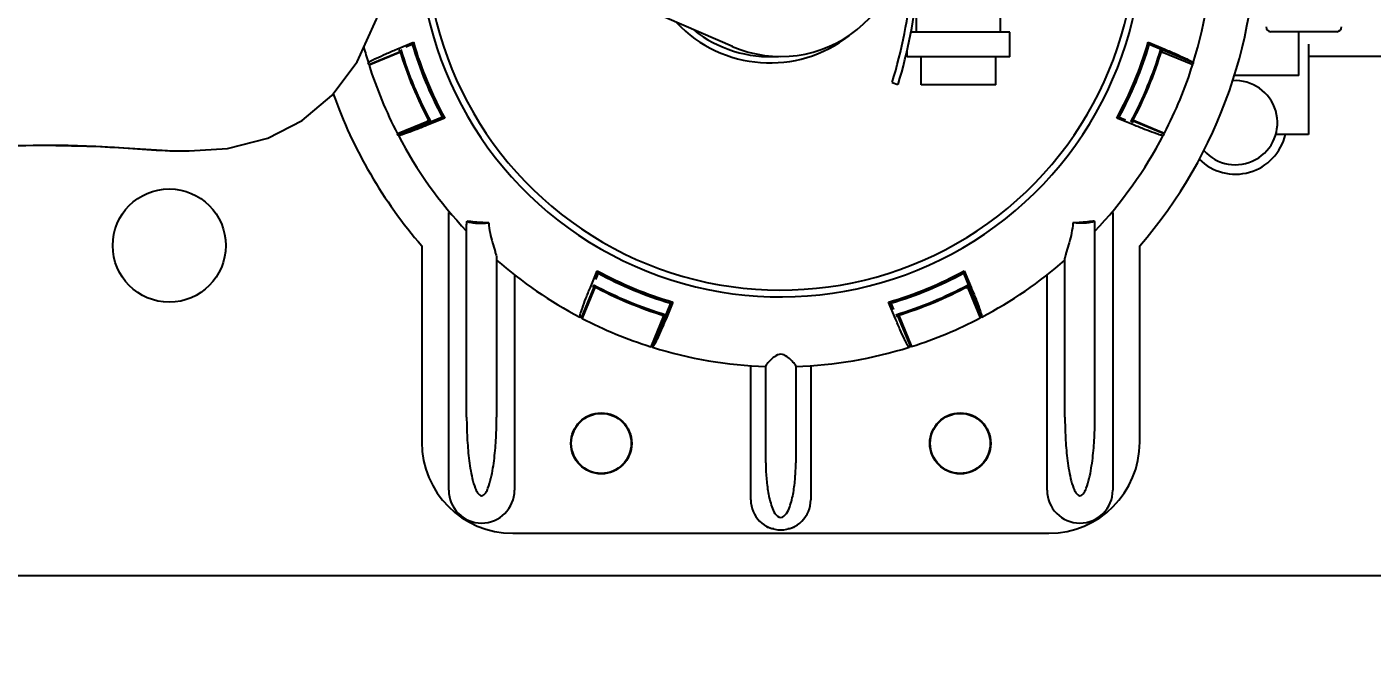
# Model space of a CAD drawing. Header units: millimetres. Extents: x 9130 to 9550, y -18883 to -17651.
# Drawn here: x 9354.959 to 9356.386, y -18047.655 to -18046.975 of the extents above; entities that cross this region are included whole.
import ezdxf

# ---------------------------------------------------------------- set-up
doc = ezdxf.new("R2010")
doc.units = ezdxf.units.MM
for name, color, linetype in [('2588541_VG10DXF_CONTINUOUS_LINE', 7, 'Continuous'), ('2706792_BM03DXF_CONTINUOUS_LINE', 7, 'Continuous'), ('2706792_BM04DXF_CONTINUOUS_LINE', 7, 'Continuous'), ('3570570_DXF_CONTINUOUS_LINE', 7, 'Continuous'), ('3583940_CP01DXF_CONTINUOUS_LINE', 7, 'Continuous'), ('3583940_CP03DXF_CONTINUOUS_LINE', 7, 'Continuous'), ('3884027_DKREDXF_CONTINUOUS_LINE', 7, 'Continuous'), ('5D1026_DKVG0DXF_CONTINUOUS_LINE', 7, 'Continuous')]:
    doc.layers.add(name, color=color, linetype=linetype)
doc.styles.add('KOTE ZA MONNTAZU', font='simplex.shx', dxfattribs={"width": 0.7, "oblique": 8, "height": 3})
doc.dimstyles.new('KOTE ZA MONTAZU u cm', dxfattribs={"dimscale": 0, "dimtxt": 1.5, "dimasz": 1.5, "dimexe": 0.8, "dimexo": 0.1, "dimgap": 1, "dimtad": 1, "dimdec": 1, "dimlfac": 10, "dimzin": 12, "dimdsep": 46, "dimtxsty": 'KOTE ZA MONNTAZU', "dimcen": 1.5, "dimclrt": 1, "dimadec": 0, "dimazin": 0, "dimtfac": 1, "dimtdec": 1, "dimtmove": 0, "dimatfit": 3, "dimfxl": 1, "dimtolj": 2, "dimtzin": 0, "dimarcsym": 0})

# ---------------------------------------------------------------- blocks, each defined once
blk = doc.blocks.new('*D1102')
at = {"color": 0, "lineweight": -2, "transparency": 16777216}
for p, q in [((9345.4099, -18047.6265), (9345.4099, -18048.7074)), ((9359.4099, -18047.6265), (9359.4099, -18048.7074)), ((9346.0099, -18048.5074), (9358.8099, -18048.5074))]:
    blk.add_line(p, q, dxfattribs=at)
at = {"color": 0, "transparency": 16777216}
for points in [[(9346.0099, -18048.4074), (9346.0099, -18048.6074), (9345.4099, -18048.5074)], [(9358.8099, -18048.4074), (9358.8099, -18048.6074), (9359.4099, -18048.5074)]]:
    blk.add_solid(points, dxfattribs=at)
at = {"layer": 'Defpoints', "color": 0, "transparency": 16777216}
for p in [(9345.4099, -18047.5265), (9359.4099, -18047.5265), (9359.4099, -18048.5074)]:
    blk.add_point(p, dxfattribs=at)
at = {"color": 1, "transparency": 16777216, "insert": (9352.4099, -18047.7074), "char_height": 3, "width": 6.923188, "attachment_point": 5, "style": 'KOTE ZA MONNTAZU'}
blk.add_mtext('\\A2;{\\H0.4x;140 cm}', dxfattribs=at)

msp = doc.modelspace()

# ---------------------------------------------------------------- linework, layer by layer
at = {"layer": '2588541_VG10DXF_CONTINUOUS_LINE', "color": 7, "linetype": 'Continuous'}
msp.add_line((9355.1302, -18047.1062), (9355.131, -18047.1062), dxfattribs=at)
for points in [[(9355.131, -18047.1062), (9355.1716, -18047.1034), (9355.2146, -18047.0927), (9355.2511, -18047.074), (9355.2825, -18047.0474), (9355.3092, -18047.0117), (9355.33, -18046.9664), (9355.3437, -18046.9121), (9355.3494, -18046.8574)], [(9354.9731, -18047.1), (9355.0387, -18047.1015), (9355.1081, -18047.1058), (9355.1302, -18047.1062)]]:
    msp.add_lwpolyline(points, dxfattribs=at)
msp.add_open_spline([(9354.9117, -18047.101), (9354.9322, -18047.1008), (9354.9526, -18047.1003), (9354.9731, -18047.1)], degree=3, dxfattribs=at)
msp.add_open_spline([(9354.9731, -18047.1), (9354.9993, -18047.0998), (9355.0517, -18047.1015), (9355.104, -18047.1064), (9355.1302, -18047.1062)], degree=3, knots=[0, 0, 0, 0, 0.499936, 1, 1, 1, 1], dxfattribs=at)
at = {"layer": '2706792_BM03DXF_CONTINUOUS_LINE', "color": 7, "linetype": 'Continuous'}
msp.add_line((9355.7075, -18046.9954), (9355.575, -18046.938), dxfattribs=at)
msp.add_arc((9355.7589, -18046.8765), 0.1295, 246.6075, 11.0337, dxfattribs=at)
at = {"layer": '2706792_BM04DXF_CONTINUOUS_LINE', "color": 7, "linetype": 'Continuous'}
msp.add_line((9356.3189, -18047.0057), (9358.721, -18047.0057), dxfattribs=at)
at = {"layer": '3570570_DXF_CONTINUOUS_LINE', "color": 7, "linetype": 'Continuous'}
msp.add_line((9359.4099, -18047.5565), (9345.4099, -18047.5565), dxfattribs=at)
msp.add_circle((9355.1099, -18047.2065), 0.06, dxfattribs=at)
at = {"layer": '3583940_CP01DXF_CONTINUOUS_LINE', "color": 6, "linetype": 'Continuous'}
for p, q in [((9355.3513, -18046.9983), (9355.369, -18046.991)), ((9355.369, -18046.991), (9355.3678, -18046.9934)), ((9356.1488, -18046.991), (9356.15, -18046.9934)), ((9356.1488, -18046.991), (9356.1665, -18046.9983)), ((9355.3217, -18047.0145), (9355.3544, -18047.0009)), ((9355.3219, -18047.015), (9355.3546, -18047.0014)), ((9355.3547, -18047.0018), (9355.322, -18047.0153)), ((9355.354, -18046.9995), (9355.3546, -18047.0014)), ((9355.3547, -18047.0018), (9355.355, -18047.0026)), ((9355.355, -18047.0026), (9355.3552, -18047.0025)), ((9355.3678, -18046.9934), (9355.361, -18046.9962)), ((9356.1967, -18047.0127), (9356.15, -18046.9934)), ((9356.1626, -18047.0025), (9356.1628, -18047.0026)), ((9356.1628, -18047.0026), (9356.1634, -18047.0009)), ((9356.1634, -18047.0009), (9356.1638, -18046.9995)), ((9356.1634, -18047.0009), (9356.1961, -18047.0145)), ((9355.3219, -18047.015), (9355.3211, -18047.0127)), ((9356.1967, -18047.0127), (9356.1961, -18047.0145)), ((9355.3849, -18047.0745), (9355.3522, -18047.0881)), ((9355.3997, -18047.0704), (9355.353, -18047.0897)), ((9355.3846, -18047.0728), (9355.3841, -18047.073)), ((9355.3841, -18047.073), (9355.3856, -18047.0758)), ((9355.4022, -18047.0713), (9355.3845, -18047.0786)), ((9355.4022, -18047.0713), (9355.3997, -18047.0704)), ((9356.1156, -18047.0713), (9356.1181, -18047.0704)), ((9356.1333, -18047.0786), (9356.1156, -18047.0713)), ((9356.1181, -18047.0704), (9356.1249, -18047.0732)), ((9356.1322, -18047.0758), (9356.1329, -18047.0745)), ((9356.1331, -18047.074), (9356.1337, -18047.073)), ((9356.1337, -18047.073), (9356.1332, -18047.0728)), ((9356.1333, -18047.0737), (9356.166, -18047.0873)), ((9355.353, -18047.0897), (9355.3522, -18047.0881)), ((9356.1656, -18047.0881), (9356.1648, -18047.0897)), ((9356.166, -18047.0873), (9356.1659, -18047.0876)), ((9355.4065, -18047.4658), (9355.4065, -18047.1714)), ((9356.1113, -18047.1714), (9356.1113, -18047.4658)), ((9355.4255, -18047.3885), (9355.4255, -18047.1845)), ((9356.0923, -18047.3885), (9356.0923, -18047.1845)), ((9355.3779, -18047.2067), (9355.3779, -18047.415)), ((9355.4573, -18047.2197), (9355.4573, -18047.3885)), ((9356.0605, -18047.3885), (9356.0605, -18047.2197)), ((9356.1399, -18047.415), (9356.1399, -18047.2067)), ((9355.5568, -18047.2509), (9355.5641, -18047.2332)), ((9355.5641, -18047.2332), (9355.565, -18047.2357)), ((9355.9537, -18047.2332), (9355.9528, -18047.2357)), ((9355.9537, -18047.2332), (9355.961, -18047.2509)), ((9355.4763, -18047.2375), (9355.4763, -18047.4658)), ((9355.565, -18047.2357), (9355.5622, -18047.2425)), ((9355.9528, -18047.2357), (9355.9721, -18047.2824)), ((9356.0415, -18047.4658), (9356.0415, -18047.2375)), ((9355.5617, -18047.2509), (9355.5481, -18047.2836)), ((9355.5614, -18047.2507), (9355.5624, -18047.2513)), ((9355.5624, -18047.2513), (9355.5626, -18047.2508)), ((9355.9551, -18047.2508), (9355.9554, -18047.2513)), ((9355.9554, -18047.2513), (9355.9569, -18047.2505)), ((9355.9569, -18047.2505), (9355.9582, -18047.2498)), ((9355.9569, -18047.2505), (9355.9705, -18047.2832)), ((9355.642, -18047.2676), (9355.6227, -18047.3143)), ((9355.6444, -18047.2664), (9355.6371, -18047.2841)), ((9355.6444, -18047.2664), (9355.642, -18047.2676)), ((9355.8807, -18047.2841), (9355.8734, -18047.2664)), ((9355.8734, -18047.2664), (9355.8758, -18047.2676)), ((9355.8758, -18047.2676), (9355.8786, -18047.2744)), ((9355.5473, -18047.2832), (9355.5457, -18047.2824)), ((9355.5481, -18047.2836), (9355.5478, -18047.2835)), ((9355.6345, -18047.281), (9355.6209, -18047.3137)), ((9355.6331, -18047.2799), (9355.6328, -18047.2804)), ((9355.6328, -18047.2804), (9355.6345, -18047.281)), ((9355.6345, -18047.281), (9355.6359, -18047.2814)), ((9355.8819, -18047.2814), (9355.8838, -18047.2808)), ((9355.8969, -18047.3137), (9355.8833, -18047.281)), ((9355.8974, -18047.3135), (9355.8838, -18047.2808)), ((9355.8842, -18047.2807), (9355.885, -18047.2804)), ((9355.8842, -18047.2807), (9355.8977, -18047.3134)), ((9355.885, -18047.2804), (9355.8848, -18047.2802)), ((9355.9721, -18047.2824), (9355.9705, -18047.2832)), ((9355.6227, -18047.3143), (9355.6209, -18047.3137)), ((9355.8974, -18047.3135), (9355.8951, -18047.3143)), ((9355.7272, -18047.4761), (9355.7272, -18047.3339)), ((9355.743, -18047.437), (9355.743, -18047.3341)), ((9355.7748, -18047.3341), (9355.7748, -18047.437)), ((9355.7907, -18047.3339), (9355.7907, -18047.4761)), ((9355.4744, -18047.5115), (9356.0434, -18047.5115))]:
    msp.add_line(p, q, dxfattribs=at)
at = {"layer": '3583940_CP01DXF_CONTINUOUS_LINE', "color": 7, "linetype": 'Continuous'}
for p, q in [((9356.1331, -18047.074), (9356.1329, -18047.0745)), ((9356.1656, -18047.0881), (9356.1329, -18047.0745)), ((9356.1659, -18047.0876), (9356.1331, -18047.074)), ((9356.1656, -18047.0881), (9356.1659, -18047.0876)), ((9355.4065, -18047.1714), (9355.4093, -18047.1732)), ((9356.1089, -18047.1726), (9356.1113, -18047.1714)), ((9355.5473, -18047.2832), (9355.5609, -18047.2505)), ((9355.5478, -18047.2835), (9355.5614, -18047.2507)), ((9355.5614, -18047.2507), (9355.5609, -18047.2505)), ((9355.5473, -18047.2832), (9355.5478, -18047.2835))]:
    msp.add_line(p, q, dxfattribs=at)
at = {"layer": '3583940_CP01DXF_CONTINUOUS_LINE', "color": 6, "linetype": 'Continuous'}
for centre, radius in [((9355.5684, -18047.4162), 0.0323), ((9355.5684, -18047.4162), 0.0318), ((9355.9494, -18047.4162), 0.0323), ((9355.9494, -18047.4162), 0.0318)]:
    msp.add_circle(centre, radius, dxfattribs=at)
for centre, radius, start, end in [((9355.7589, -18046.8765), 0.4585, 342.7158, 17.2842), ((9355.7589, -18046.8765), 0.3844, 178.0516, 10.4197), ((9355.7589, -18046.8765), 0.3772, 178.2826, 9.2789), ((9355.7589, -18046.8765), 0.5042, 319.0837, 2.5314), ((9355.7589, -18046.8765), 0.4064, 196.3601, 208.6399), ((9355.7589, -18046.8765), 0.4064, 331.3601, 343.6399), ((9355.7589, -18046.8765), 0.4585, 195.109, 197.2842), ((9355.7589, -18046.8765), 0.4082, 196.6395, 208.3605), ((9355.7589, -18046.8765), 0.4082, 331.6395, 343.3605), ((9355.7589, -18046.8765), 0.4585, 197.6255, 207.4814), ((9355.7589, -18046.8765), 0.4585, 332.6255, 342.4814), ((9355.7589, -18046.8765), 0.5042, 199.5889, 220.9163), ((9355.7589, -18046.8765), 0.4585, 207.7158, 223.3523), ((9355.7589, -18046.8765), 0.4585, 316.6477, 332.2842), ((9355.7589, -18046.8765), 0.4585, 228.8605, 242.2842), ((9355.7589, -18046.8765), 0.4064, 241.3601, 253.6399), ((9355.7589, -18046.8765), 0.4064, 286.3601, 298.6399), ((9355.7589, -18046.8765), 0.4585, 297.7158, 311.1395), ((9355.7589, -18046.8765), 0.4082, 241.6395, 253.3605), ((9355.7589, -18046.8765), 0.4082, 286.6395, 298.3605), ((9355.7589, -18046.8765), 0.4232, 241.9038, 242.1003), ((9355.7589, -18046.8765), 0.4585, 242.6255, 252.4814), ((9355.7589, -18046.8765), 0.4585, 287.6255, 297.4814), ((9355.7589, -18046.8765), 0.4585, 252.7158, 268.0157), ((9355.7589, -18046.8765), 0.4585, 271.9843, 287.2842), ((9355.4744, -18047.415), 0.0965, 180, 270), ((9356.0434, -18047.415), 0.0965, 270, 0), ((9355.4414, -18047.4658), 0.0349, 180, 0), ((9355.7589, -18047.4761), 0.0318, 180, 0), ((9356.0764, -18047.4658), 0.0349, 180, 0)]:
    msp.add_arc(centre, radius, start, end, dxfattribs=at)
for points, knots in [([(9355.3211, -18047.0127), (9355.3211, -18047.0125), (9355.3221, -18047.0118), (9355.3235, -18047.0109), (9355.3264, -18047.0094), (9355.3317, -18047.0068), (9355.3402, -18047.003), (9355.3473, -18046.9999), (9355.3513, -18046.9983)], [0, 0, 0, 0, 0.022643, 0.081013, 0.174063, 0.298348, 0.620774, 1, 1, 1, 1]), ([(9355.3545, -18046.9992), (9355.3544, -18046.9992), (9355.3542, -18046.9993), (9355.354, -18046.9995), (9355.354, -18046.9995)], [0, 0, 0, 0, 0.719508, 1, 1, 1, 1]), ([(9356.1638, -18046.9995), (9356.1638, -18046.9995), (9356.1636, -18046.9993), (9356.1635, -18046.9993), (9356.1633, -18046.9992)], [0, 0, 0, 0, 0.279611, 1, 1, 1, 1]), ([(9356.1665, -18046.9983), (9356.1705, -18046.9999), (9356.1776, -18047.003), (9356.1861, -18047.0068), (9356.1914, -18047.0094), (9356.1943, -18047.0109), (9356.1957, -18047.0118), (9356.1967, -18047.0125), (9356.1967, -18047.0127)], [0, 0, 0, 0, 0.379225, 0.701653, 0.825945, 0.918988, 0.97736, 1, 1, 1, 1]), ([(9355.3856, -18047.0758), (9355.3856, -18047.0759), (9355.3859, -18047.0758), (9355.3861, -18047.0758), (9355.3862, -18047.0757)], [0, 0, 0, 0, 0.278897, 1, 1, 1, 1]), ([(9356.1316, -18047.0757), (9356.1318, -18047.0758), (9356.1319, -18047.0758), (9356.1322, -18047.0758), (9356.1322, -18047.0758)], [0, 0, 0, 0, 0.719063, 1, 1, 1, 1]), ([(9355.3845, -18047.0786), (9355.3806, -18047.0802), (9355.3734, -18047.0831), (9355.3647, -18047.0864), (9355.3591, -18047.0883), (9355.356, -18047.0894), (9355.3544, -18047.0896), (9355.3532, -18047.0899), (9355.353, -18047.0897)], [0, 0, 0, 0, 0.379225, 0.701653, 0.825945, 0.918988, 0.97736, 1, 1, 1, 1]), ([(9356.1648, -18047.0897), (9356.1647, -18047.0899), (9356.1634, -18047.0896), (9356.1618, -18047.0894), (9356.1587, -18047.0883), (9356.1531, -18047.0864), (9356.1444, -18047.0831), (9356.1372, -18047.0802), (9356.1333, -18047.0786)], [0, 0, 0, 0, 0.022643, 0.081015, 0.174065, 0.298351, 0.620777, 1, 1, 1, 1]), ([(9355.4259, -18047.1805), (9355.4268, -18047.1812), (9355.4299, -18047.182), (9355.4375, -18047.183), (9355.4442, -18047.183), (9355.4489, -18047.1825)], [0, 0, 0, 0, 0.145206, 0.393776, 1, 1, 1, 1]), ([(9355.4489, -18047.1825), (9355.4469, -18047.1824), (9355.4392, -18047.182), (9355.4315, -18047.1813), (9355.4259, -18047.1805)], [0, 0, 0, 0, 0.266512, 1, 1, 1, 1]), ([(9355.4489, -18047.1825), (9355.4491, -18047.1861), (9355.4501, -18047.1932), (9355.4527, -18047.2032), (9355.4551, -18047.211), (9355.4567, -18047.2164), (9355.4573, -18047.2187), (9355.4573, -18047.2197)], [0, 0, 0, 0, 0.284455, 0.558736, 0.811755, 0.920206, 1, 1, 1, 1]), ([(9356.0689, -18047.1825), (9356.0687, -18047.1861), (9356.0677, -18047.1932), (9356.0651, -18047.2032), (9356.0627, -18047.211), (9356.0611, -18047.2164), (9356.0605, -18047.2187), (9356.0605, -18047.2197)], [0, 0, 0, 0, 0.284455, 0.558736, 0.811755, 0.920206, 1, 1, 1, 1]), ([(9356.0919, -18047.1805), (9356.091, -18047.1812), (9356.0879, -18047.182), (9356.0803, -18047.183), (9356.0736, -18047.183), (9356.0689, -18047.1825)], [0, 0, 0, 0, 0.145206, 0.393776, 1, 1, 1, 1]), ([(9356.0919, -18047.1805), (9356.0902, -18047.1807), (9356.0825, -18047.1817), (9356.0748, -18047.1822), (9356.0689, -18047.1825)], [0, 0, 0, 0, 0.229669, 1, 1, 1, 1]), ([(9355.5457, -18047.2824), (9355.5454, -18047.2822), (9355.5458, -18047.281), (9355.546, -18047.2794), (9355.5471, -18047.2763), (9355.549, -18047.2707), (9355.5522, -18047.262), (9355.5552, -18047.2548), (9355.5568, -18047.2509)], [0, 0, 0, 0, 0.022643, 0.081015, 0.174065, 0.298351, 0.620777, 1, 1, 1, 1]), ([(9355.5597, -18047.2492), (9355.5596, -18047.2493), (9355.5596, -18047.2495), (9355.5596, -18047.2498), (9355.5596, -18047.2498)], [0, 0, 0, 0, 0.719508, 1, 1, 1, 1]), ([(9355.9582, -18047.2498), (9355.9583, -18047.2498), (9355.9582, -18047.2495), (9355.9582, -18047.2493), (9355.9581, -18047.2492)], [0, 0, 0, 0, 0.278897, 1, 1, 1, 1]), ([(9355.961, -18047.2509), (9355.9626, -18047.2548), (9355.9656, -18047.262), (9355.9688, -18047.2707), (9355.9707, -18047.2763), (9355.9718, -18047.2794), (9355.972, -18047.281), (9355.9724, -18047.2822), (9355.9721, -18047.2824)], [0, 0, 0, 0, 0.379225, 0.701653, 0.825945, 0.918988, 0.97736, 1, 1, 1, 1]), ([(9355.6371, -18047.2841), (9355.6355, -18047.2881), (9355.6324, -18047.2952), (9355.6286, -18047.3037), (9355.626, -18047.309), (9355.6245, -18047.3119), (9355.6236, -18047.3133), (9355.6229, -18047.3143), (9355.6227, -18047.3143)], [0, 0, 0, 0, 0.379225, 0.701653, 0.825945, 0.918988, 0.97736, 1, 1, 1, 1]), ([(9355.6359, -18047.2814), (9355.6359, -18047.2814), (9355.6361, -18047.2812), (9355.6362, -18047.281), (9355.6362, -18047.2809)], [0, 0, 0, 0, 0.27875, 1, 1, 1, 1]), ([(9355.8951, -18047.3143), (9355.8949, -18047.3143), (9355.8942, -18047.3133), (9355.8933, -18047.3119), (9355.8918, -18047.309), (9355.8892, -18047.3037), (9355.8854, -18047.2952), (9355.8823, -18047.2881), (9355.8807, -18047.2841)], [0, 0, 0, 0, 0.022643, 0.081013, 0.174063, 0.298348, 0.620774, 1, 1, 1, 1]), ([(9355.8816, -18047.2809), (9355.8817, -18047.281), (9355.8817, -18047.2812), (9355.8819, -18047.2814), (9355.8819, -18047.2814)], [0, 0, 0, 0, 0.719508, 1, 1, 1, 1]), ([(9355.7748, -18047.3341), (9355.7748, -18047.3332), (9355.7729, -18047.3312), (9355.77, -18047.328), (9355.7655, -18047.324), (9355.7589, -18047.3204), (9355.7523, -18047.324), (9355.7478, -18047.328), (9355.7449, -18047.3312), (9355.743, -18047.3332), (9355.743, -18047.3341)], [0, 0, 0, 0, 0.063297, 0.178063, 0.327038, 0.499976, 0.672946, 0.821925, 0.936692, 1, 1, 1, 1]), ([(9355.4255, -18047.3885), (9355.4255, -18047.3957), (9355.4259, -18047.4102), (9355.4273, -18047.4283), (9355.4293, -18047.4427), (9355.4313, -18047.4533), (9355.4339, -18047.4622), (9355.4366, -18047.4685), (9355.4414, -18047.4732), (9355.4462, -18047.4685), (9355.4489, -18047.4622), (9355.4515, -18047.4533), (9355.4535, -18047.4427), (9355.4555, -18047.4283), (9355.4569, -18047.4102), (9355.4573, -18047.3957), (9355.4573, -18047.3885)], [0, 0, 0, 0, 0.125277, 0.250546, 0.313186, 0.37582, 0.438411, 0.469686, 0.499963, 0.530316, 0.561589, 0.62418, 0.686814, 0.749454, 0.874723, 1, 1, 1, 1]), ([(9356.0605, -18047.3885), (9356.0605, -18047.3957), (9356.0609, -18047.4102), (9356.0623, -18047.4283), (9356.0643, -18047.4427), (9356.0663, -18047.4533), (9356.0689, -18047.4622), (9356.0716, -18047.4685), (9356.0764, -18047.4732), (9356.0812, -18047.4685), (9356.0839, -18047.4622), (9356.0865, -18047.4533), (9356.0885, -18047.4427), (9356.0905, -18047.4283), (9356.0919, -18047.4102), (9356.0923, -18047.3957), (9356.0923, -18047.3885)], [0, 0, 0, 0, 0.125277, 0.250546, 0.313186, 0.37582, 0.438411, 0.469686, 0.499963, 0.530316, 0.561589, 0.62418, 0.686814, 0.749454, 0.874723, 1, 1, 1, 1]), ([(9355.743, -18047.437), (9355.7428, -18047.4422), (9355.7435, -18047.4527), (9355.7449, -18047.4657), (9355.747, -18047.4759), (9355.7493, -18047.4835), (9355.752, -18047.4904), (9355.7589, -18047.4972), (9355.7658, -18047.4904), (9355.7685, -18047.4835), (9355.7708, -18047.4759), (9355.7729, -18047.4657), (9355.7744, -18047.4527), (9355.7748, -18047.4422), (9355.7748, -18047.437)], [0, 0, 0, 0, 0.125589, 0.251162, 0.313961, 0.376744, 0.439433, 0.500002, 0.560567, 0.623256, 0.686039, 0.748838, 0.87441, 1, 1, 1, 1])]:
    msp.add_open_spline(points, degree=3, knots=knots, dxfattribs=at)
for points in [[(9355.4255, -18047.1845), (9355.4255, -18047.1832), (9355.4257, -18047.1818), (9355.4259, -18047.1805)], [(9356.0923, -18047.1845), (9356.0923, -18047.1832), (9356.0921, -18047.1818), (9356.0919, -18047.1805)]]:
    msp.add_open_spline(points, degree=3, dxfattribs=at)
at = {"layer": '3583940_CP01DXF_CONTINUOUS_LINE', "color": 7, "linetype": 'Continuous'}
for points, knots in [([(9355.7515, -18047.5069), (9355.7496, -18047.5067), (9355.7467, -18047.5061), (9355.7436, -18047.5046), (9355.7431, -18047.5036)], [0, 0, 0, 0, 0.636924, 1, 1, 1, 1]), ([(9355.7747, -18047.5036), (9355.7742, -18047.5046), (9355.7711, -18047.5061), (9355.7682, -18047.5067), (9355.7663, -18047.5069)], [0, 0, 0, 0, 0.363258, 1, 1, 1, 1])]:
    msp.add_open_spline(points, degree=3, knots=knots, dxfattribs=at)
at = {"layer": '3583940_CP03DXF_CONTINUOUS_LINE', "color": 6, "linetype": 'Continuous'}
for start, end in [(196.8753, 208.1261), (331.8652, 331.8757), (241.8753, 253.126), (286.8753, 298.1261)]:
    msp.add_arc((9355.7589, -18046.8765), 0.4227, start, end, dxfattribs=at)
at = {"layer": '3583940_CP03DXF_CONTINUOUS_LINE', "color": 7, "linetype": 'Continuous'}
for radius, start, end in [(0.4214, 196.8429, 208.1582), (0.4214, 331.8432, 343.194), (0.4227, 331.8757, 343.143), (0.4214, 241.8429, 253.1581), (0.4214, 286.8429, 298.1582)]:
    msp.add_arc((9355.7589, -18046.8765), radius, start, end, dxfattribs=at)
at = {"layer": '3884027_DKREDXF_CONTINUOUS_LINE', "color": 6, "linetype": 'Continuous'}
msp.add_line((9356.3489, -18046.9797), (9356.2789, -18046.9797), dxfattribs=at)
for centre, start, end in [((9356.2789, -18046.9747), 180, 270), ((9356.3489, -18046.9747), 270, 0)]:
    msp.add_arc(centre, 0.005, start, end, dxfattribs=at)
at = {"layer": '5D1026_DKVG0DXF_CONTINUOUS_LINE', "color": 7, "linetype": 'Continuous'}
for p, q in [((9355.9029, -18046.9802), (9355.9029, -18046.9424)), ((9355.9921, -18046.9802), (9355.9921, -18046.9505)), ((9356.0021, -18046.9802), (9355.897, -18046.9802)), ((9356.0021, -18047.0062), (9356.0021, -18046.9802)), ((9356.3089, -18047.026), (9356.3089, -18046.9797)), ((9355.8929, -18047.0062), (9355.8929, -18046.9996)), ((9356.0021, -18047.0062), (9355.8929, -18047.0062)), ((9355.9078, -18047.0362), (9355.9078, -18047.0062)), ((9355.9872, -18047.0362), (9355.9872, -18047.0062)), ((9356.3189, -18046.9928), (9356.3189, -18047.0886)), ((9355.877, -18047.0337), (9355.8833, -18047.0356)), ((9356.3089, -18047.026), (9356.2403, -18047.026)), ((9355.9872, -18047.0362), (9355.9078, -18047.0362)), ((9356.3189, -18047.0886), (9356.2842, -18047.0886))]:
    msp.add_line(p, q, dxfattribs=at)
for centre, radius, start, end in [((9355.3557, -18046.8762), 0.5447, 343.1913, 354.4685), ((9355.3557, -18046.8762), 0.5513, 343.1913, 354.535), ((9355.7475, -18046.8762), 0.1366, 223.398, 308.1792), ((9355.7475, -18046.8762), 0.13, 231.488, 273.9502), ((9356.2414, -18047.0762), 0.0446, 221.2593, 93.7069), ((9356.2414, -18047.0762), 0.0546, 225.1794, 346.831)]:
    msp.add_arc(centre, radius, start, end, dxfattribs=at)

# ---------------------------------------------------------------- dimensions: what is measured, and where the dimension line sits
at = {"color": 4}
dim = msp.add_linear_dim(base=(9359.4099, -18048.5074), p1=(9345.4099, -18047.5265), p2=(9359.4099, -18047.5265), text='{\\H0.4x;<>}', dimstyle='KOTE ZA MONTAZU u cm', override={"dimscale": 1, "dimasz": 0.6, "dimexe": 0.2, "dimgap": 0.2, "dimpost": ' cm'}, dxfattribs=at)
dim.commit()
dim.dimension.update_dxf_attribs({"geometry": '*D1102', "text_midpoint": (9352.4099, -18048.5074), "dimtype": 160})

doc.saveas('drawing.dxf')
